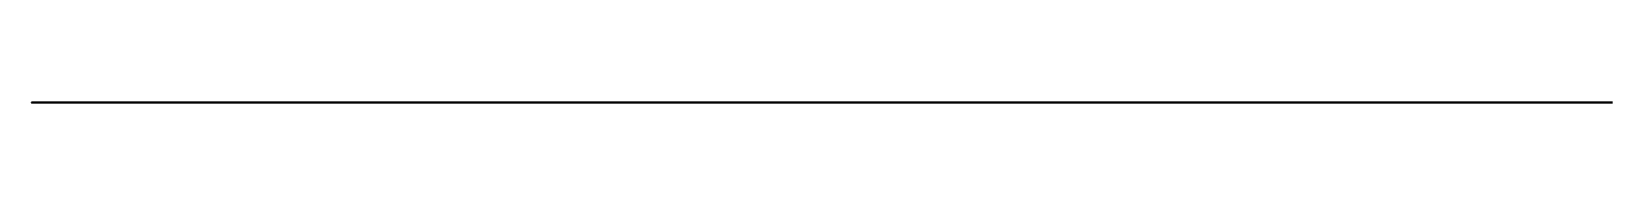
# Model space of a CAD drawing. Header units: centimetres. Extents: x 0.8 to 20.2, y 15.1 to 30.8.
# Drawn here: x 15.75 to 20.214, y 30.844 to 30.844 of the extents above.
import ezdxf

# ---------------------------------------------------------------- set-up
doc = ezdxf.new("R2010")
doc.units = ezdxf.units.CM
doc.header["$MEASUREMENT"] = 0
for name, color, linetype in [('butoane', 9, 'Continuous'), ('ceas cuptor', 250, 'Continuous'), ('denumiri butoane', 250, 'Continuous'), ('numere digitale ceas', 100, 'Continuous')]:
    doc.layers.add(name, color=color, linetype=linetype)
doc.styles.get("Standard").update_dxf_attribs({"font": 'arial.ttf'})

msp = doc.modelspace()

# ---------------------------------------------------------------- hatches: boundary and pattern name
at = {"layer": 'ceas cuptor', "extrusion": (0, -1, 0)}
h = msp.add_hatch(color=256, dxfattribs=at)
h.dxf.hatch_style = 1
h.paths.add_polyline_path([(15.7497, 2.2427), (20.2058, 2.2427), (20.2058, 4.6846), (15.7497, 4.6846)])
at = {"layer": 'numere digitale ceas', "extrusion": (0, -1, 0)}
h = msp.add_hatch(color=256, dxfattribs=at)
h.dxf.hatch_style = 1
h.paths.add_polyline_path([(16.8744, 4.0595), (16.8037, 4.1302), (16.733, 4.0595), (16.733, 3.5595), (16.8037, 3.4888), (16.8744, 3.5595)])
h = msp.add_hatch(color=256, dxfattribs=at)
h.dxf.hatch_style = 1
h.paths.add_polyline_path([(16.8744, 3.3026), (16.8037, 3.3734), (16.733, 3.3026), (16.733, 2.8026), (16.8037, 2.7319), (16.8744, 2.8026)])
h = msp.add_hatch(color=256, dxfattribs=at)
h.dxf.hatch_style = 1
h.paths.add_polyline_path([(17.3799, 3.302), (17.3092, 3.3727), (17.2385, 3.302), (17.2385, 2.802), (17.3092, 2.7313), (17.3799, 2.802)])
h = msp.add_hatch(color=256, dxfattribs=at)
h.dxf.hatch_style = 1
h.paths.add_polyline_path([(17.3926, 4.0588), (17.3218, 4.1295), (17.2511, 4.0588), (17.2511, 3.5588), (17.3218, 3.4881), (17.3926, 3.5588)])
h = msp.add_hatch(color=256, dxfattribs=at)
h.dxf.hatch_style = 1
h.paths.add_polyline_path([(17.9078, 3.7202), (17.7872, 3.8407), (17.6666, 3.7202), (17.7872, 3.5996)])
h = msp.add_hatch(color=256, dxfattribs=at)
h.dxf.hatch_style = 1
h.paths.add_polyline_path([(17.9078, 3.2912), (17.7872, 3.4118), (17.6666, 3.2912), (17.7872, 3.1706)])
h = msp.add_hatch(color=256, dxfattribs=at)
h.dxf.hatch_style = 1
h.paths.add_polyline_path([(18.2772, 4.0702), (18.2065, 4.141), (18.1358, 4.0702), (18.1358, 3.5702), (18.2065, 3.4995), (18.2772, 3.5702)])
h = msp.add_hatch(color=256, dxfattribs=at)
h.dxf.hatch_style = 1
h.paths.add_polyline_path([(18.2898, 3.3134), (18.2191, 3.3841), (18.1484, 3.3134), (18.1484, 2.8134), (18.2191, 2.7427), (18.2898, 2.8134)])
h = msp.add_hatch(color=256, dxfattribs=at)
h.dxf.hatch_style = 1
h.paths.add_polyline_path([(18.7954, 4.0696), (18.7246, 4.1403), (18.6539, 4.0696), (18.6539, 3.5696), (18.7246, 3.4989), (18.7954, 3.5696)])
h = msp.add_hatch(color=256, dxfattribs=at)
h.dxf.hatch_style = 1
h.paths.add_polyline_path([(18.7954, 3.3127), (18.7246, 3.3834), (18.6539, 3.3127), (18.6539, 2.8127), (18.7246, 2.742), (18.7954, 2.8127)])

# ---------------------------------------------------------------- linework, layer by layer
at = {"layer": 'butoane', "extrusion": (1.57898e-16, -1, 0)}
msp.add_circle((19.2139, -5.2945, -30.8435), 1, dxfattribs=at)
at = {"layer": 'ceas cuptor', "extrusion": (1.57898e-16, -1, 0), "elevation": -30.8435}
msp.add_lwpolyline([(15.7497, 4.6846), (20.2058, 4.6846), (20.2058, 2.2427), (15.7497, 2.2427)], close=True, dxfattribs=at)

# ---------------------------------------------------------------- texts
at = {"layer": 'denumiri butoane', "extrusion": (1.57898e-16, -1, 0), "char_height": 0.4, "attachment_point": 1, "text_direction": (1, 0, 0)}
for s, insert in [('{\\fArial|b0|i0|c238|p34;Grill}', (17.1401, 30.8435, -0.9798)), ('{\\fArial|b0|i0|c238|p34;Microwave}', (17.1401, 30.8435, 0.9846)), ('{\\fArial|b0|i0|c238|p34;Defrost}', (17.1401, 30.8435, -3.0932))]:
    msp.add_mtext_dynamic_manual_height_columns(s, width=2.994952, gutter_width=1, heights=[0], dxfattribs=dict(at, insert=insert))

doc.saveas('drawing.dxf')
